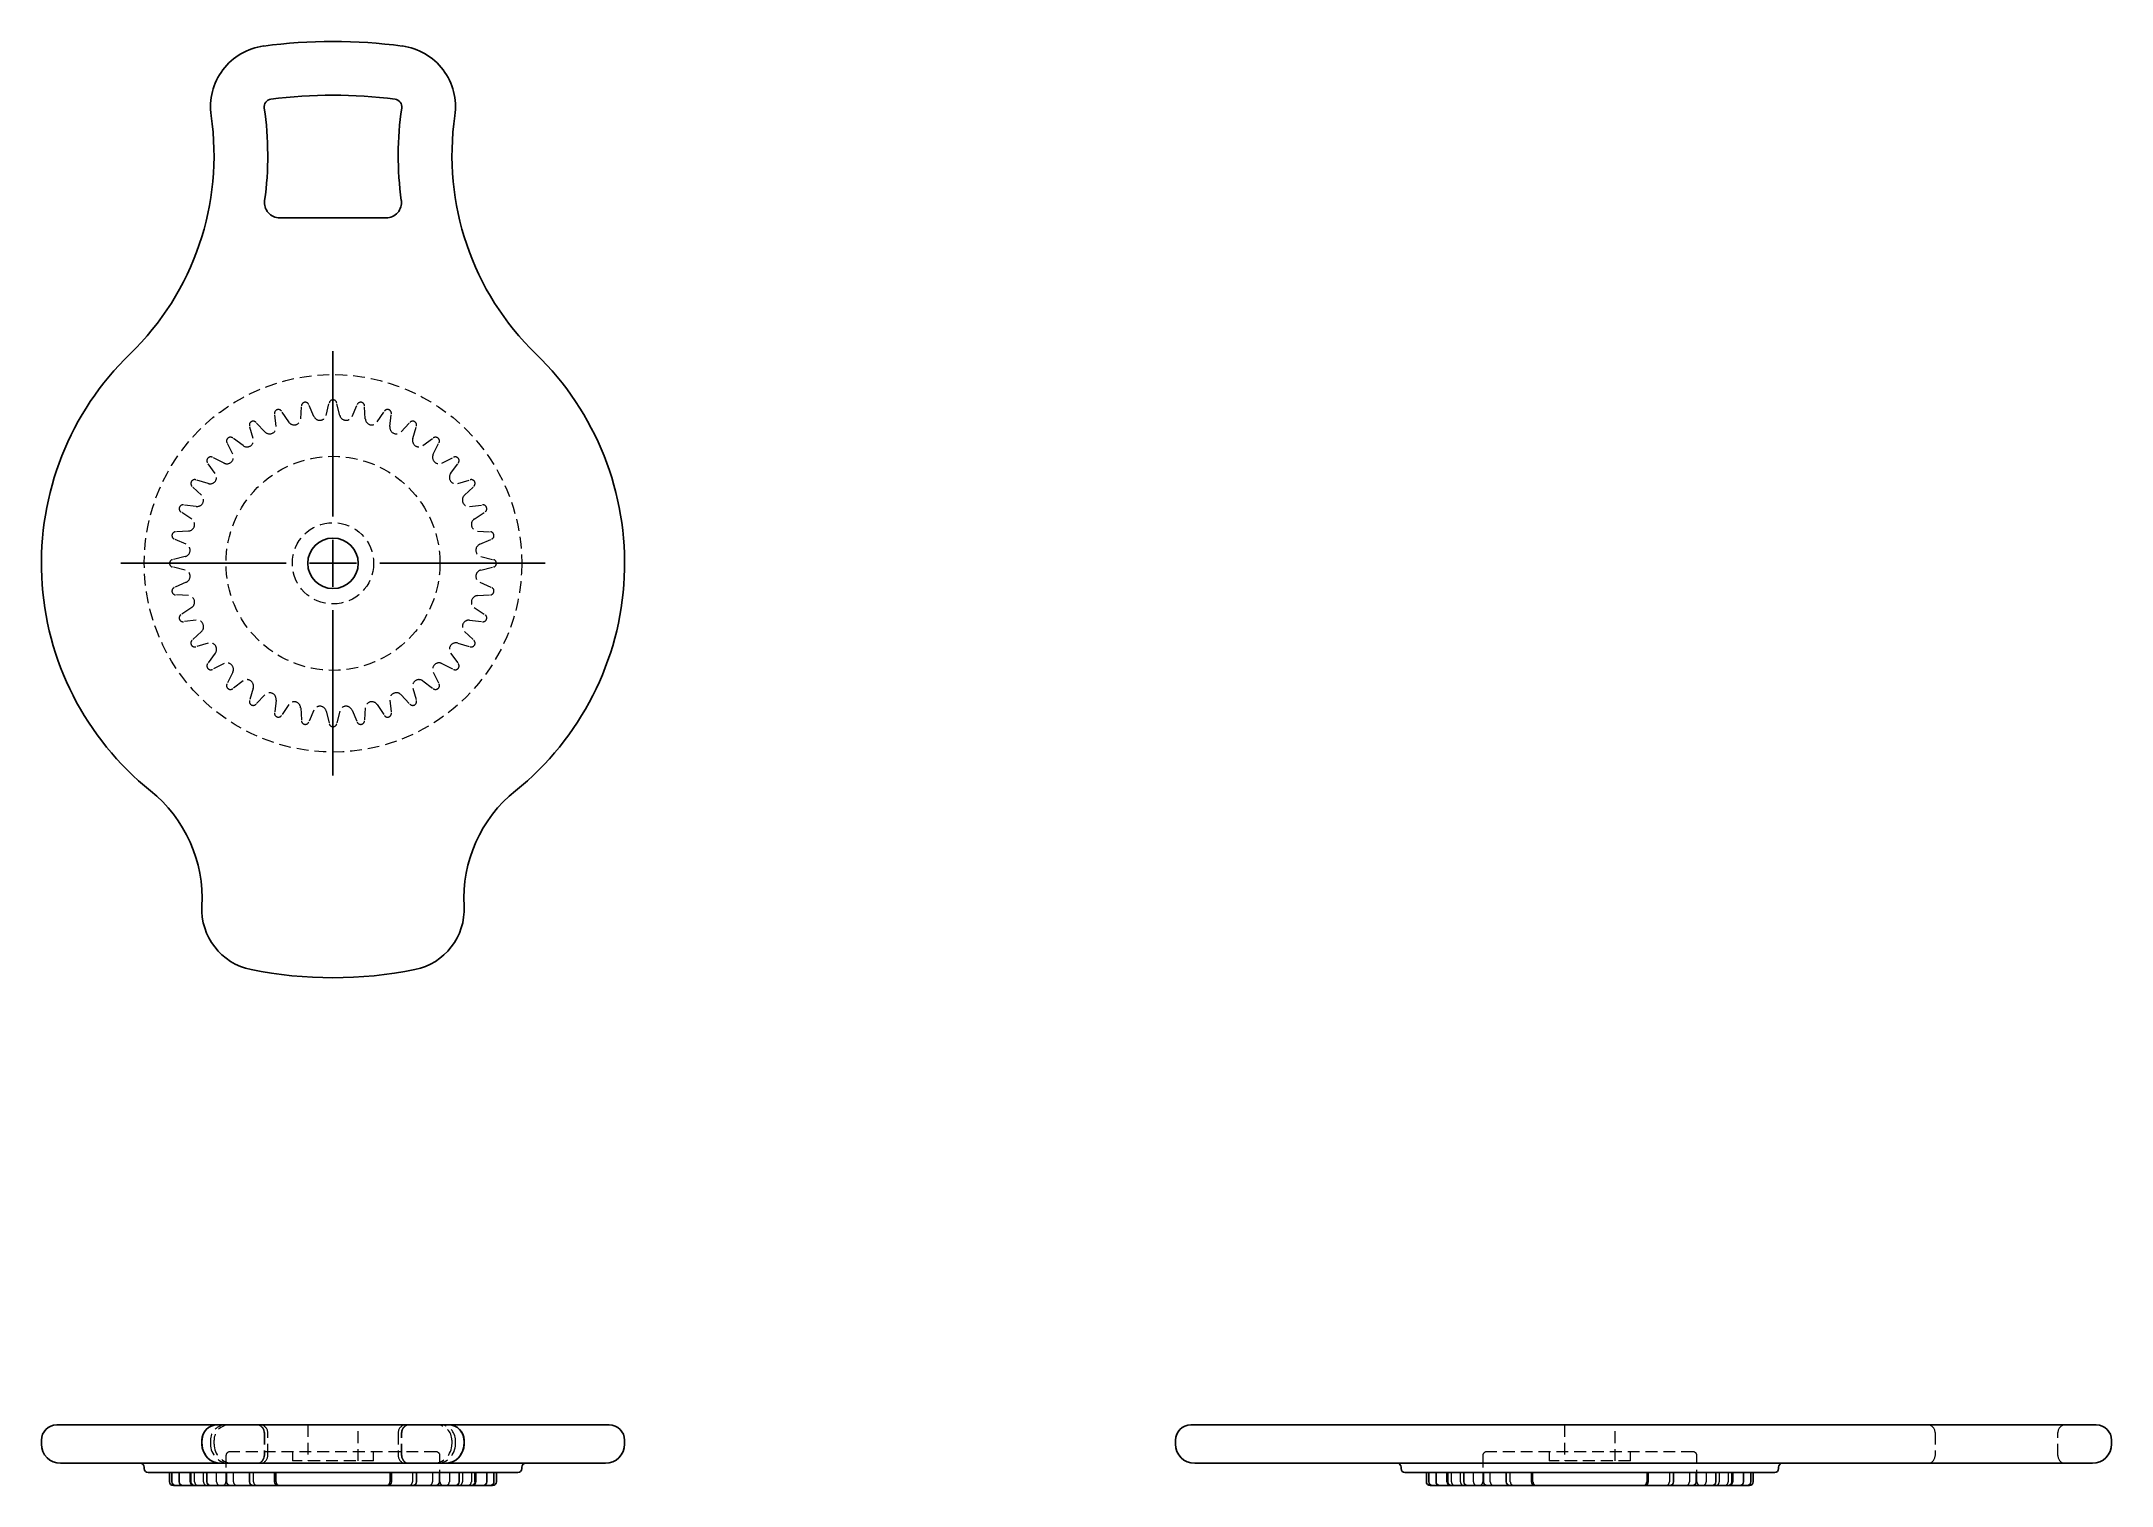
# Model space of a CAD drawing. Header units: millimetres. Extents: x 52 to 273, y 54 to 208.
import ezdxf

# ---------------------------------------------------------------- set-up
doc = ezdxf.new("R2010")
doc.units = ezdxf.units.MM
doc.linetypes.add('HIDDEN', pattern=[1.905, 1.27, -0.635])
doc.layers.add('10', color=7, linetype='Continuous')

# ---------------------------------------------------------------- blocks, each defined once
blk = doc.blocks.new('SW_CENTERMARKSYMBOL_0')
at = {"layer": '10', "color": 0}
for p, q in [((0, 5), (0, 22.66)), ((0, 0), (0, 2.5)), ((-5, 0), (-22.66, 0)), ((0, 0), (-2.5, 0)), ((0, 0), (0, -2.5)), ((0, 0), (2.5, 0)), ((5, 0), (22.66, 0)), ((0, -5), (0, -22.66))]:
    blk.add_line(p, q, dxfattribs=at)

msp = doc.modelspace()

# ---------------------------------------------------------------- linework, layer by layer
at = {"color": 7, "linetype": 'Continuous', "lineweight": 25}
for p, q in [((77.32, 189.15), (88.68, 189.15)), ((53.49, 60.24), (64.53, 60.24)), ((64.53, 60.24), (70.63, 60.24)), ((70.63, 60.24), (74.58, 60.24)), ((74.58, 60.24), (91.42, 60.24)), ((91.42, 60.24), (95.37, 60.24)), ((95.37, 60.24), (101.47, 60.24)), ((101.47, 60.24), (112.51, 60.24)), ((174.64, 60.24), (175.48, 60.24)), ((175.48, 60.24), (180.57, 60.24)), ((180.57, 60.24), (194.25, 60.24)), ((194.25, 60.24), (238.45, 60.24)), ((238.45, 60.24), (265.3, 60.24)), ((265.3, 60.24), (270.88, 60.24)), ((270.88, 60.24), (271.36, 60.24)), ((51.85, 58.6), (51.85, 58.19)), ((68.99, 58.6), (68.99, 58.19)), ((97.01, 58.19), (97.01, 58.6)), ((114.15, 58.19), (114.15, 58.6)), ((173, 58.6), (173, 58.19)), ((273, 58.19), (273, 58.6)), ((64.79, 56.14), (53.9, 56.14)), ((62.84, 55.73), (62.84, 55.57)), ((71.04, 56.14), (64.79, 56.14)), ((74.66, 56.14), (71.04, 56.14)), ((91.34, 56.14), (74.66, 56.14)), ((94.96, 56.14), (91.34, 56.14)), ((101.21, 56.14), (94.96, 56.14)), ((112.1, 56.14), (101.21, 56.14)), ((103.16, 55.57), (103.16, 55.73)), ((175.88, 56.14), (175.05, 56.14)), ((180.55, 56.14), (175.88, 56.14)), ((194.57, 56.14), (180.55, 56.14)), ((238.16, 56.14), (194.57, 56.14)), ((197.1, 55.73), (197.1, 55.57)), ((237.43, 55.57), (237.43, 55.73)), ((265.36, 56.14), (238.16, 56.14)), ((270.48, 56.14), (265.36, 56.14)), ((270.95, 56.14), (270.48, 56.14)), ((83, 55.16), (63.25, 55.16)), ((65.54, 55.16), (65.54, 54.17)), ((65.8, 55.16), (65.8, 54.17)), ((66.21, 53.76), (65.95, 53.76)), ((66.98, 53.76), (66.21, 53.76)), ((66.57, 55.16), (66.57, 54.17)), ((68.23, 53.76), (66.98, 53.76)), ((67.83, 55.16), (67.83, 54.17)), ((69.56, 53.76), (68.23, 53.76)), ((69.53, 55.16), (69.53, 54.17)), ((69.94, 53.76), (69.56, 53.76)), ((71.17, 53.76), (69.94, 53.76)), ((72.04, 53.76), (71.17, 53.76)), ((71.63, 55.16), (71.63, 54.17)), ((73.15, 53.76), (72.04, 53.76)), ((74.48, 53.76), (73.15, 53.76)), ((74.07, 55.16), (74.07, 54.17)), ((75.42, 53.76), (74.48, 53.76)), ((77.17, 53.76), (75.42, 53.76)), ((76.76, 55.16), (76.76, 54.17)), ((77.93, 53.76), (77.17, 53.76)), ((79.96, 53.76), (77.93, 53.76)), ((80.04, 53.76), (79.96, 53.76)), ((80.59, 53.76), (80.04, 53.76)), ((82.68, 53.76), (80.59, 53.76)), ((83, 53.76), (82.68, 53.76)), ((102.75, 55.16), (83, 55.16)), ((83.32, 53.76), (83, 53.76)), ((85.41, 53.76), (83.32, 53.76)), ((85.96, 53.76), (85.41, 53.76)), ((86.04, 53.76), (85.96, 53.76)), ((88.07, 53.76), (86.04, 53.76)), ((88.83, 53.76), (88.07, 53.76)), ((90.58, 53.76), (88.83, 53.76)), ((89.24, 54.17), (89.24, 55.16)), ((91.52, 53.76), (90.58, 53.76)), ((92.85, 53.76), (91.52, 53.76)), ((91.93, 54.17), (91.93, 55.16)), ((93.96, 53.76), (92.85, 53.76)), ((94.83, 53.76), (93.96, 53.76)), ((94.37, 54.17), (94.37, 55.16)), ((96.06, 53.76), (94.83, 53.76)), ((96.44, 53.76), (96.06, 53.76)), ((97.77, 53.76), (96.44, 53.76)), ((96.47, 54.17), (96.47, 55.16)), ((99.02, 53.76), (97.77, 53.76)), ((98.17, 54.17), (98.17, 55.16)), ((99.79, 53.76), (99.02, 53.76)), ((99.43, 54.17), (99.43, 55.16)), ((100.05, 53.76), (99.79, 53.76)), ((100.2, 54.17), (100.2, 55.16)), ((100.46, 54.17), (100.46, 55.16)), ((237.02, 55.16), (197.51, 55.16)), ((199.8, 55.16), (199.8, 54.17)), ((200.06, 55.16), (200.06, 54.17)), ((200.47, 53.76), (200.21, 53.76)), ((201.24, 53.76), (200.47, 53.76)), ((200.83, 55.16), (200.83, 54.17)), ((202.5, 53.76), (201.24, 53.76)), ((202.09, 55.16), (202.09, 54.17)), ((203.82, 53.76), (202.5, 53.76)), ((203.79, 55.16), (203.79, 54.17)), ((204.2, 53.76), (203.82, 53.76)), ((205.44, 53.76), (204.2, 53.76)), ((206.3, 53.76), (205.44, 53.76)), ((205.89, 55.16), (205.89, 54.17)), ((207.41, 53.76), (206.3, 53.76)), ((208.74, 53.76), (207.41, 53.76)), ((208.33, 55.16), (208.33, 54.17)), ((209.69, 53.76), (208.74, 53.76)), ((211.43, 53.76), (209.69, 53.76)), ((211.02, 55.16), (211.02, 54.17)), ((212.19, 53.76), (211.43, 53.76)), ((214.22, 53.76), (212.19, 53.76)), ((214.3, 53.76), (214.22, 53.76)), ((214.85, 53.76), (214.3, 53.76)), ((216.94, 53.76), (214.85, 53.76)), ((217.26, 53.76), (216.94, 53.76)), ((217.58, 53.76), (217.26, 53.76)), ((219.67, 53.76), (217.58, 53.76)), ((220.22, 53.76), (219.67, 53.76)), ((220.31, 53.76), (220.22, 53.76)), ((222.33, 53.76), (220.31, 53.76)), ((223.09, 53.76), (222.33, 53.76)), ((224.84, 53.76), (223.09, 53.76)), ((223.5, 54.17), (223.5, 55.16)), ((225.79, 53.76), (224.84, 53.76)), ((227.11, 53.76), (225.79, 53.76)), ((226.2, 54.17), (226.2, 55.16)), ((228.22, 53.76), (227.11, 53.76)), ((229.09, 53.76), (228.22, 53.76)), ((228.63, 54.17), (228.63, 55.16)), ((230.32, 53.76), (229.09, 53.76)), ((230.7, 53.76), (230.32, 53.76)), ((232.03, 53.76), (230.7, 53.76)), ((230.73, 54.17), (230.73, 55.16)), ((233.28, 53.76), (232.03, 53.76)), ((232.44, 54.17), (232.44, 55.16)), ((234.05, 53.76), (233.28, 53.76)), ((233.69, 54.17), (233.69, 55.16)), ((234.31, 53.76), (234.05, 53.76)), ((234.46, 54.17), (234.46, 55.16)), ((234.72, 54.17), (234.72, 55.16))]:
    msp.add_line(p, q, dxfattribs=at)
at = {"color": 7, "linetype": 'HIDDEN', "lineweight": 18}
for p, q in [((76.92, 166.87), (76.76, 168.24)), ((78.27, 167.36), (77.51, 168.51)), ((79.55, 167.7), (79.63, 169.08)), ((80.96, 167.95), (80.42, 169.22)), ((82.28, 168.06), (82.6, 169.41)), ((83.72, 168.06), (83.4, 169.41)), ((85.04, 167.95), (85.58, 169.22)), ((86.45, 167.7), (86.37, 169.08)), ((87.73, 167.36), (88.49, 168.51)), ((89.08, 166.87), (89.24, 168.24)), ((74.48, 165.59), (74.08, 166.91)), ((75.72, 166.31), (74.77, 167.31)), ((90.28, 166.31), (91.23, 167.31)), ((91.52, 165.59), (91.92, 166.91)), ((72.29, 163.91), (71.67, 165.14)), ((73.39, 164.83), (72.29, 165.65)), ((92.61, 164.83), (93.71, 165.65)), ((93.71, 163.91), (94.33, 165.14)), ((70.43, 161.87), (69.61, 162.98)), ((71.36, 162.97), (70.12, 163.59)), ((94.64, 162.97), (95.88, 163.59)), ((95.57, 161.87), (96.39, 162.98)), ((68.96, 159.54), (67.95, 160.49)), ((69.67, 160.79), (68.35, 161.18)), ((96.33, 160.79), (97.65, 161.18)), ((97.04, 159.54), (98.05, 160.49)), ((67.91, 156.99), (66.75, 157.75)), ((68.4, 158.34), (67.03, 158.5)), ((97.6, 158.34), (98.97, 158.5)), ((98.09, 156.99), (99.25, 157.75)), ((67.31, 154.3), (66.05, 154.85)), ((67.56, 155.71), (66.19, 155.63)), ((98.44, 155.71), (99.81, 155.63)), ((98.69, 154.3), (99.95, 154.85)), ((67.2, 152.98), (65.86, 152.66)), ((98.8, 152.98), (100.14, 152.66)), ((67.2, 151.54), (65.86, 151.86)), ((98.8, 151.54), (100.14, 151.86)), ((67.31, 150.23), (66.05, 149.68)), ((67.56, 148.81), (66.19, 148.89)), ((98.44, 148.81), (99.81, 148.89)), ((98.69, 150.23), (99.95, 149.68)), ((67.91, 147.53), (66.75, 146.77)), ((68.4, 146.18), (67.03, 146.02)), ((97.6, 146.18), (98.97, 146.02)), ((98.09, 147.53), (99.25, 146.77)), ((68.96, 144.98), (67.95, 144.04)), ((97.04, 144.98), (98.05, 144.04)), ((69.67, 143.74), (68.35, 143.34)), ((70.43, 142.66), (69.61, 141.55)), ((71.36, 141.55), (70.12, 140.94)), ((94.64, 141.55), (95.88, 140.94)), ((95.57, 142.66), (96.39, 141.55)), ((96.33, 143.74), (97.65, 143.34)), ((72.29, 140.62), (71.67, 139.39)), ((73.39, 139.7), (72.29, 138.87)), ((92.61, 139.7), (93.71, 138.87)), ((93.71, 140.62), (94.33, 139.39)), ((74.48, 138.94), (74.08, 137.61)), ((75.72, 138.22), (74.77, 137.22)), ((76.92, 137.66), (76.76, 136.29)), ((78.27, 137.17), (77.51, 136.02)), ((87.73, 137.17), (88.49, 136.02)), ((89.08, 137.66), (89.24, 136.29)), ((90.28, 138.22), (91.23, 137.22)), ((91.52, 138.94), (91.92, 137.61)), ((79.55, 136.83), (79.63, 135.45)), ((80.96, 136.58), (80.42, 135.31)), ((82.28, 136.46), (82.6, 135.12)), ((83.72, 136.46), (83.4, 135.12)), ((85.04, 136.58), (85.58, 135.31)), ((86.45, 136.83), (86.37, 135.45)), ((80.3, 60.24), (80.3, 56.39)), ((85.7, 56.39), (85.7, 60.24)), ((214.56, 60.24), (214.56, 56.39)), ((219.97, 56.39), (219.97, 60.24)), ((69.02, 58.19), (69.02, 58.6)), ((69.91, 58.6), (69.91, 58.19)), ((70.29, 58.19), (70.29, 58.6)), ((75.65, 59.42), (75.65, 56.96)), ((75.68, 59.42), (75.68, 56.96)), ((76.03, 56.96), (76.03, 59.42)), ((89.97, 59.42), (89.97, 56.96)), ((90.32, 56.96), (90.32, 59.42)), ((90.35, 56.96), (90.35, 59.42)), ((95.71, 58.6), (95.71, 58.19)), ((96.09, 58.19), (96.09, 58.6)), ((96.98, 58.6), (96.98, 58.19)), ((254.15, 59.42), (254.15, 56.96)), ((267.26, 56.96), (267.26, 59.42)), ((71.57, 56.96), (71.57, 54.17)), ((94.02, 57.37), (71.98, 57.37)), ((78.66, 57.37), (78.66, 56.39)), ((87.34, 56.39), (78.66, 56.39)), ((87.34, 56.39), (87.34, 57.37)), ((94.43, 54.17), (94.43, 56.96)), ((205.83, 56.96), (205.83, 54.17)), ((228.29, 57.37), (206.24, 57.37)), ((212.92, 57.37), (212.92, 56.39)), ((221.61, 56.39), (212.92, 56.39)), ((221.61, 56.39), (221.61, 57.37)), ((228.7, 54.17), (228.7, 56.96)), ((67.73, 54.17), (67.73, 55.16)), ((68.22, 54.17), (68.22, 55.16)), ((69.17, 54.17), (69.17, 55.16)), ((70.57, 54.17), (70.57, 55.16)), ((72.37, 54.17), (72.37, 55.16)), ((74.51, 54.17), (74.51, 55.16)), ((76.92, 54.17), (76.92, 55.16)), ((89.08, 55.16), (89.08, 54.17)), ((91.49, 55.16), (91.49, 54.17)), ((93.63, 55.16), (93.63, 54.17)), ((95.43, 55.16), (95.43, 54.17)), ((96.83, 55.16), (96.83, 54.17)), ((97.78, 55.16), (97.78, 54.17)), ((98.27, 55.16), (98.27, 54.17)), ((202, 54.17), (202, 55.16)), ((202.48, 54.17), (202.48, 55.16)), ((203.44, 54.17), (203.44, 55.16)), ((204.83, 54.17), (204.83, 55.16)), ((206.63, 54.17), (206.63, 55.16)), ((208.77, 54.17), (208.77, 55.16)), ((211.19, 54.17), (211.19, 55.16)), ((223.34, 55.16), (223.34, 54.17)), ((225.76, 55.16), (225.76, 54.17)), ((227.9, 55.16), (227.9, 54.17)), ((229.69, 55.16), (229.69, 54.17)), ((231.09, 55.16), (231.09, 54.17)), ((232.04, 55.16), (232.04, 54.17)), ((232.53, 55.16), (232.53, 54.17))]:
    msp.add_line(p, q, dxfattribs=at)
for radius in [20.16, 11.43, 4.34]:
    msp.add_circle((83, 152.26), radius, dxfattribs=at)
at = {"color": 7, "linetype": 'Continuous', "lineweight": 25}
msp.add_circle((83, 152.26), 2.7, dxfattribs=at)
for centre, radius, start, end in [((83, 152.26), 55.74, 82.3711, 97.6289), ((76.47, 201.01), 6.56, 97.6289, 188.28), ((89.53, 201.01), 6.56, 351.72, 82.3711), ((76.47, 201.01), 0.82, 97.6289, 188.28), ((83, 152.26), 50, 82.3711, 97.6289), ((89.53, 201.01), 0.82, 351.72, 82.3711), ((40.78, 195.81), 29.51, 314.1099, 8.28), ((40.78, 195.81), 35.25, 352.1676, 8.28), ((125.22, 195.81), 35.25, 171.72, 187.8324), ((125.22, 195.81), 29.51, 171.72, 225.8901), ((77.32, 190.79), 1.64, 172.1676, 270), ((88.68, 190.79), 1.64, 270, 7.8324), ((83, 152.26), 31.15, 134.1099, 231.2507), ((83, 152.26), 31.15, 308.7493, 45.8901), ((54.27, 116.46), 14.75, 356.8714, 51.2507), ((111.73, 116.46), 14.75, 128.7493, 183.1286), ((75.55, 115.3), 6.56, 176.8714, 258.6029), ((90.45, 115.3), 6.56, 281.3971, 3.1286), ((83, 152.26), 44.26, 258.6029, 281.3971), ((53.49, 58.6), 1.64, 90, 180), ((70.63, 58.6), 1.64, 90, 180), ((95.37, 58.6), 1.64, 0, 90), ((112.51, 58.6), 1.64, 0, 90), ((174.64, 58.6), 1.64, 90, 180), ((271.36, 58.6), 1.64, 0, 90), ((53.9, 58.19), 2.05, 180, 270), ((71.04, 58.19), 2.05, 180, 270), ((94.96, 58.19), 2.05, 270, 0), ((112.1, 58.19), 2.05, 270, 0), ((175.05, 58.19), 2.05, 180, 270), ((270.95, 58.19), 2.05, 270, 0), ((62.43, 55.73), 0.41, 0, 90), ((63.25, 55.57), 0.41, 180, 270), ((102.75, 55.57), 0.41, 270, 0), ((103.57, 55.73), 0.41, 90, 180), ((196.69, 55.73), 0.41, 0, 90), ((197.51, 55.57), 0.41, 180, 270), ((237.02, 55.57), 0.41, 270, 0), ((237.84, 55.73), 0.41, 90, 180), ((65.95, 54.17), 0.41, 180, 270), ((66.21, 54.17), 0.41, 180, 270), ((66.98, 54.17), 0.41, 180, 270), ((68.23, 54.17), 0.41, 180, 270), ((69.94, 54.17), 0.41, 180, 270), ((72.04, 54.17), 0.41, 180, 270), ((74.48, 54.17), 0.41, 180, 270), ((77.17, 54.17), 0.41, 180, 270), ((88.83, 54.17), 0.41, 270, 0), ((91.52, 54.17), 0.41, 270, 0), ((93.96, 54.17), 0.41, 270, 0), ((96.06, 54.17), 0.41, 270, 0), ((97.77, 54.17), 0.41, 270, 0), ((99.02, 54.17), 0.41, 270, 0), ((99.79, 54.17), 0.41, 270, 0), ((100.05, 54.17), 0.41, 270, 0), ((200.21, 54.17), 0.41, 180, 270), ((200.47, 54.17), 0.41, 180, 270), ((201.24, 54.17), 0.41, 180, 270), ((202.5, 54.17), 0.41, 180, 270), ((204.2, 54.17), 0.41, 180, 270), ((206.3, 54.17), 0.41, 180, 270), ((208.74, 54.17), 0.41, 180, 270), ((211.43, 54.17), 0.41, 180, 270), ((223.09, 54.17), 0.41, 270, 0), ((225.79, 54.17), 0.41, 270, 0), ((228.22, 54.17), 0.41, 270, 0), ((230.32, 54.17), 0.41, 270, 0), ((232.03, 54.17), 0.41, 270, 0), ((233.28, 54.17), 0.41, 270, 0), ((234.05, 54.17), 0.41, 270, 0), ((234.31, 54.17), 0.41, 270, 0)]:
    msp.add_arc(centre, radius, start, end, dxfattribs=at)
at = {"color": 7, "linetype": 'HIDDEN', "lineweight": 18}
for centre, radius, start, end in [((77.17, 168.28), 0.41, 33.4198, 186.5802), ((80.04, 169.05), 0.41, 23.4198, 176.5802), ((83, 169.31), 0.41, 13.4198, 166.5802), ((85.96, 169.05), 0.41, 3.4198, 156.5802), ((88.83, 168.28), 0.41, 353.4198, 146.5802), ((74.48, 167.03), 0.41, 43.4198, 196.5802), ((76.23, 166.79), 0.697, 223.4198, 6.5802), ((78.85, 167.74), 0.697, 213.4198, 356.5802), ((81.6, 168.23), 0.697, 203.4198, 346.5802), ((84.4, 168.23), 0.697, 193.4198, 336.5802), ((87.15, 167.74), 0.697, 183.4198, 326.5802), ((89.77, 166.79), 0.697, 173.4198, 316.5802), ((91.52, 167.03), 0.41, 343.4198, 136.5802), ((71.67, 163.59), 0.697, 243.4198, 26.5802), ((72.04, 165.32), 0.41, 53.4198, 206.5802), ((73.81, 165.39), 0.697, 233.4198, 16.5802), ((92.19, 165.39), 0.697, 163.4198, 306.5802), ((94.33, 163.59), 0.697, 153.4198, 296.5802), ((93.96, 165.32), 0.41, 333.4198, 126.5802), ((69.94, 163.22), 0.41, 63.4198, 216.5802), ((69.87, 161.45), 0.697, 253.4198, 36.5802), ((96.13, 161.45), 0.697, 143.4198, 286.5802), ((96.06, 163.22), 0.41, 323.4198, 116.5802), ((68.23, 160.79), 0.41, 73.4198, 226.5802), ((68.48, 159.03), 0.697, 263.4198, 46.5802), ((97.52, 159.03), 0.697, 133.4198, 276.5802), ((97.77, 160.79), 0.41, 313.4198, 106.5802), ((66.98, 158.09), 0.41, 83.4198, 236.5802), ((99.02, 158.09), 0.41, 303.4198, 96.5802), ((66.21, 155.22), 0.41, 93.4198, 246.5802), ((67.52, 156.41), 0.697, 273.4198, 56.5802), ((98.48, 156.41), 0.697, 123.4198, 266.5802), ((99.79, 155.22), 0.41, 293.4198, 86.5802), ((65.95, 152.26), 0.41, 103.4198, 256.5802), ((67.04, 153.66), 0.697, 283.4198, 66.5802), ((98.96, 153.66), 0.697, 113.4198, 256.5802), ((100.05, 152.26), 0.41, 283.4198, 76.5802), ((67.04, 150.87), 0.697, 293.4198, 76.5802), ((98.96, 150.87), 0.697, 103.4198, 246.5802), ((66.21, 149.3), 0.41, 113.4198, 266.5802), ((67.52, 148.11), 0.697, 303.4198, 86.5802), ((98.48, 148.11), 0.697, 93.4198, 236.5802), ((99.79, 149.3), 0.41, 273.4198, 66.5802), ((66.98, 146.43), 0.41, 123.4198, 276.5802), ((68.48, 145.49), 0.697, 313.4198, 96.5802), ((97.52, 145.49), 0.697, 83.4198, 226.5802), ((99.02, 146.43), 0.41, 263.4198, 56.5802), ((68.23, 143.74), 0.41, 133.4198, 286.5802), ((69.87, 143.07), 0.697, 323.4198, 106.5802), ((96.13, 143.07), 0.697, 73.4198, 216.5802), ((97.77, 143.74), 0.41, 253.4198, 46.5802), ((69.94, 141.3), 0.41, 143.4198, 296.5802), ((71.67, 140.93), 0.697, 333.4198, 116.5802), ((94.33, 140.93), 0.697, 63.4198, 206.5802), ((96.06, 141.3), 0.41, 243.4198, 36.5802), ((72.04, 139.2), 0.41, 153.4198, 306.5802), ((73.81, 139.14), 0.697, 343.4198, 126.5802), ((92.19, 139.14), 0.697, 53.4198, 196.5802), ((93.96, 139.2), 0.41, 233.4198, 26.5802), ((74.48, 137.5), 0.41, 163.4198, 316.5802), ((76.23, 137.74), 0.697, 353.4198, 136.5802), ((78.85, 136.78), 0.697, 3.4198, 146.5802), ((87.15, 136.78), 0.697, 33.4198, 176.5802), ((89.77, 137.74), 0.697, 43.4198, 186.5802), ((91.52, 137.5), 0.41, 223.4198, 16.5802), ((77.17, 136.24), 0.41, 173.4198, 326.5802), ((80.04, 135.47), 0.41, 183.4198, 336.5802), ((81.6, 136.3), 0.697, 13.4198, 156.5802), ((83, 135.21), 0.41, 193.4198, 346.5802), ((84.4, 136.3), 0.697, 23.4198, 166.5802), ((85.96, 135.47), 0.41, 203.4198, 356.5802), ((88.83, 136.24), 0.41, 213.4198, 6.5802), ((70.66, 58.6), 1.64, 90, 180), ((71.55, 58.6), 1.64, 90, 180), ((71.93, 58.6), 1.64, 90, 180), ((74.83, 59.42), 0.82, 0, 90), ((74.86, 59.42), 0.82, 0, 90), ((75.21, 59.42), 0.82, 0, 90), ((90.79, 59.42), 0.82, 90, 180), ((91.14, 59.42), 0.82, 90, 180), ((91.17, 59.42), 0.82, 90, 180), ((94.07, 58.6), 1.64, 0, 90), ((94.45, 58.6), 1.64, 0, 90), ((95.34, 58.6), 1.64, 0, 90), ((253.33, 59.42), 0.82, 0, 90), ((268.08, 59.42), 0.82, 90, 180), ((71.07, 58.19), 2.05, 180, 270), ((71.96, 58.19), 2.05, 180, 270), ((72.34, 58.19), 2.05, 180, 270), ((93.66, 58.19), 2.05, 270, 0), ((94.04, 58.19), 2.05, 270, 0), ((94.93, 58.19), 2.05, 270, 0), ((71.98, 56.96), 0.41, 90, 180), ((74.83, 56.96), 0.82, 270, 0), ((74.86, 56.96), 0.82, 270, 0), ((75.21, 56.96), 0.82, 270, 0), ((90.79, 56.96), 0.82, 180, 270), ((91.14, 56.96), 0.82, 180, 270), ((91.17, 56.96), 0.82, 180, 270), ((94.02, 56.96), 0.41, 0, 90), ((206.24, 56.96), 0.41, 90, 180), ((228.29, 56.96), 0.41, 0, 90), ((253.33, 56.96), 0.82, 270, 0), ((268.08, 56.96), 0.82, 180, 270), ((68.14, 54.17), 0.41, 180, 270), ((68.63, 54.17), 0.41, 180, 270), ((69.58, 54.17), 0.41, 180, 270), ((70.98, 54.17), 0.41, 180, 270), ((71.16, 54.17), 0.41, 270, 0), ((72.78, 54.17), 0.41, 180, 270), ((74.92, 54.17), 0.41, 180, 270), ((77.33, 54.17), 0.41, 180, 270), ((88.67, 54.17), 0.41, 270, 0), ((91.08, 54.17), 0.41, 270, 0), ((93.22, 54.17), 0.41, 270, 0), ((94.84, 54.17), 0.41, 180, 270), ((95.02, 54.17), 0.41, 270, 0), ((96.42, 54.17), 0.41, 270, 0), ((97.37, 54.17), 0.41, 270, 0), ((97.86, 54.17), 0.41, 270, 0), ((202.41, 54.17), 0.41, 180, 270), ((202.89, 54.17), 0.41, 180, 270), ((203.85, 54.17), 0.41, 180, 270), ((205.24, 54.17), 0.41, 180, 270), ((205.42, 54.17), 0.41, 270, 0), ((207.04, 54.17), 0.41, 180, 270), ((209.18, 54.17), 0.41, 180, 270), ((211.6, 54.17), 0.41, 180, 270), ((222.93, 54.17), 0.41, 270, 0), ((225.35, 54.17), 0.41, 270, 0), ((227.49, 54.17), 0.41, 270, 0), ((229.11, 54.17), 0.41, 180, 270), ((229.28, 54.17), 0.41, 270, 0), ((230.68, 54.17), 0.41, 270, 0), ((231.63, 54.17), 0.41, 270, 0), ((232.12, 54.17), 0.41, 270, 0)]:
    msp.add_arc(centre, radius, start, end, dxfattribs=at)

# ---------------------------------------------------------------- block references
at = {"layer": '10'}
msp.add_blockref('SW_CENTERMARKSYMBOL_0', (83, 152.26), dxfattribs=at)

doc.saveas('drawing.dxf')
